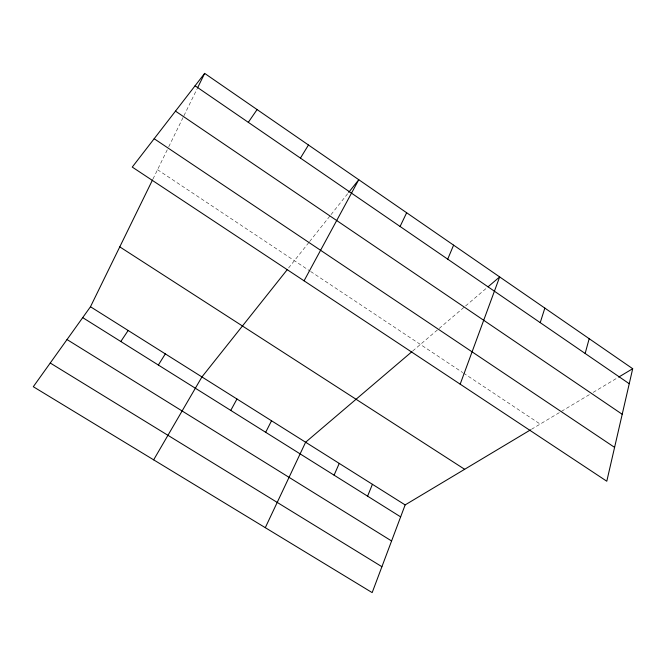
<?xml version="1.0" encoding="UTF-8"?>
<svg xmlns="http://www.w3.org/2000/svg" width="666" height="666" viewBox="0 0 666 666"><rect width="100%" height="100%" fill="white"/><g stroke="black" fill="none" stroke-linecap="round" stroke-linejoin="round"><path stroke-width="0.5" stroke-dasharray="3.33 2.5" d="M152.989 178.979L168.298 147.694M168.748 146.778L183.508 116.6M183.958 115.684L196.994 89.036M288.586 267.973L308.982 242.332M309.615 241.533L330.411 215.384M331.044 214.594L348.06 193.198M412.695 351.015L438.403 329.112M439.194 328.446L464.81 306.618M465.584 305.96L487.271 287.487M531.451 429.312L589.66 394.472M593.173 392.374L617.765 377.655M157.526 169.705L309.765 270.912M310.622 271.478L462.695 372.569M463.544 373.135L540.184 424.084"/><path stroke-width="1" d="M632.7 368.714L606.793 481.227L132.259 167.083L204.653 73.385L632.7 368.714L618.647 377.123M585.148 353.471L589.185 338.694M540.218 322.635L544.846 308.1M460.181 384.165L499.667 276.923L488.045 286.821M530.577 429.836L405.144 504.911L372.169 592.615L33.3 386.713L90.476 306.751L152.539 179.903M367.59 496.162L372.419 484.299M447.71 259.157L453.604 245.146M334.082 475.166L339.244 463.411M265.293 527.672L305.619 442.232L411.921 351.673M400.083 226.482L406.651 212.754M197.444 88.12L204.653 73.385M265.684 432.301L271.528 420.77M304.062 280.819L358.774 179.72L348.684 192.407M230.761 410.414L236.971 399.009M153.655 459.84L201.931 376.939L287.296 269.597M300.441 158.108L308.458 145.005M158.35 365.035L165.318 353.879M120.804 341.508L128.163 330.486M248.31 122.328L257.093 109.565M50.241 363.02L381.909 566.708M67.025 339.552L391.591 540.975M82.701 317.624L400.649 516.883M90.476 306.751L405.144 504.911M119.772 246.87L464.652 469.297M154.171 138.728L614.585 447.377M175.491 111.13L622.211 414.269M195.063 85.797L629.245 383.724"/></g></svg>
